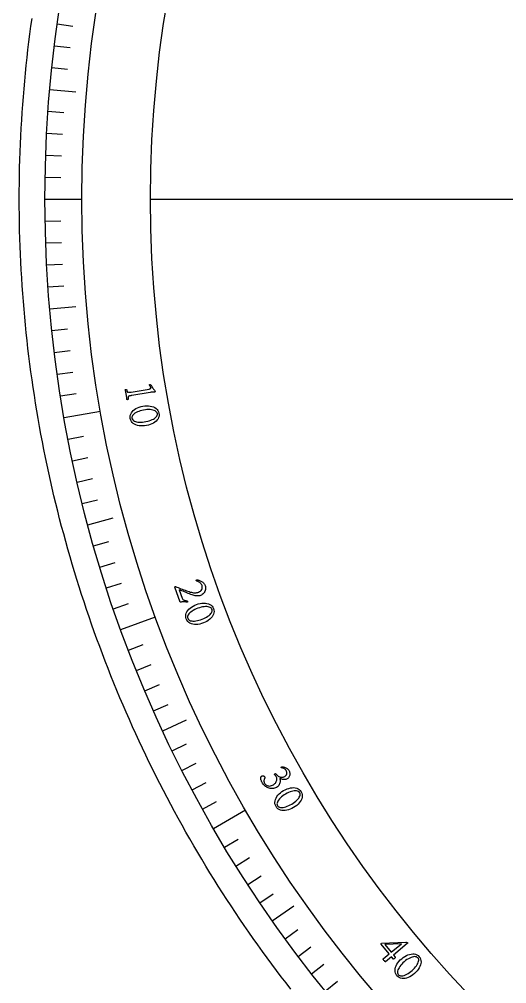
# Model space of a CAD drawing. Header units: millimetres. Extents: x -36.5 to 36.5, y -36.5 to 47.2.
# Drawn here: x -36.5 to -22.63, y -22.3 to 5.11 of the extents above; entities that cross this region are included whole.
import ezdxf

# ---------------------------------------------------------------- set-up
doc = ezdxf.new("R2010")
doc.units = ezdxf.units.MM
for name, color, linetype in [('CUT_OUTER', 1, 'Continuous'), ('ENGRAVE', 7, 'Continuous'), ('ENGRAVE_FINE', 8, 'Continuous'), ('TEXT', 5, 'Continuous')]:
    doc.layers.add(name, color=color, linetype=linetype)

msp = doc.modelspace()

# ---------------------------------------------------------------- linework, layer by layer
at = {"layer": 'CUT_OUTER'}
msp.add_lwpolyline([(-28.7746, -22.456), (-28.9119, -22.279), (-29.048, -22.1012), (-29.1831, -21.9225), (-29.3171, -21.743), (-29.4499, -21.5627), (-29.5817, -21.3816), (-29.7123, -21.1997), (-29.8418, -21.017), (-29.9702, -20.8335), (-30.0975, -20.6492), (-30.2236, -20.4641), (-30.3486, -20.2783), (-30.4725, -20.0917), (-30.5952, -19.9044), (-30.7168, -19.7163), (-30.8372, -19.5274), (-30.9564, -19.3378), (-31.0745, -19.1475), (-31.1914, -18.9565), (-31.3071, -18.7648), (-31.4216, -18.5723), (-31.535, -18.3792), (-31.6472, -18.1853), (-31.7582, -17.9908), (-31.868, -17.7956), (-31.9766, -17.5997), (-32.0839, -17.4032), (-32.1901, -17.206), (-32.2951, -17.0081), (-32.3988, -16.8097), (-32.5014, -16.6106), (-32.6027, -16.4108), (-32.7028, -16.2105), (-32.8016, -16.0095), (-32.8992, -15.8079), (-32.9956, -15.6058), (-33.0907, -15.403), (-33.1846, -15.1997), (-33.2773, -14.9958), (-33.3687, -14.7913), (-33.4588, -14.5863), (-33.5477, -14.3807), (-33.6353, -14.1746), (-33.7216, -13.9679), (-33.8067, -13.7608), (-33.8905, -13.5531), (-33.973, -13.3449), (-34.0542, -13.1362), (-34.1342, -12.927), (-34.2129, -12.7173), (-34.2903, -12.5071), (-34.3664, -12.2965), (-34.4412, -12.0854), (-34.5147, -11.8738), (-34.5869, -11.6618), (-34.6578, -11.4494), (-34.7274, -11.2365), (-34.7957, -11.0232), (-34.8627, -10.8095), (-34.9283, -10.5954), (-34.9927, -10.3809), (-35.0557, -10.166), (-35.1174, -9.9507), (-35.1778, -9.735), (-35.2369, -9.519), (-35.2946, -9.3026), (-35.3511, -9.0859), (-35.4061, -8.8688), (-35.4599, -8.6514), (-35.5123, -8.4336), (-35.5634, -8.2156), (-35.6131, -7.9972), (-35.6615, -7.7785), (-35.7086, -7.5596), (-35.7543, -7.3403), (-35.7987, -7.1208), (-35.8417, -6.901), (-35.8834, -6.681), (-35.9237, -6.4607), (-35.9626, -6.2401), (-36.0002, -6.0193), (-36.0365, -5.7983), (-36.0714, -5.5771), (-36.1049, -5.3557), (-36.1371, -5.134), (-36.1679, -4.9122), (-36.1974, -4.6902), (-36.2255, -4.468), (-36.2522, -4.2456), (-36.2776, -4.0231), (-36.3016, -3.8004), (-36.3242, -3.5776), (-36.3455, -3.3547), (-36.3654, -3.1316), (-36.3839, -2.9084), (-36.4011, -2.6851), (-36.4169, -2.4617), (-36.4313, -2.2382), (-36.4444, -2.0146), (-36.456, -1.791), (-36.4663, -1.5672), (-36.4753, -1.3435), (-36.4828, -1.1196), (-36.489, -0.8958), (-36.4938, -0.6718), (-36.4973, -0.4479), (-36.4993, -0.224), (-36.5, 0), (-36.4993, 0.224), (-36.4973, 0.4479), (-36.4938, 0.6718), (-36.489, 0.8958), (-36.4828, 1.1196), (-36.4753, 1.3435), (-36.4663, 1.5672), (-36.456, 1.791), (-36.4444, 2.0146), (-36.4313, 2.2382), (-36.4169, 2.4617), (-36.4011, 2.6851), (-36.3839, 2.9084), (-36.3654, 3.1316), (-36.3455, 3.3547), (-36.3242, 3.5776), (-36.3016, 3.8004), (-36.2776, 4.0231), (-36.2522, 4.2456), (-36.2255, 4.468), (-36.1974, 4.6902), (-36.1679, 4.9122), (-36.1371, 5.134)], dxfattribs=at)
at = {"layer": 'ENGRAVE'}
for points in [[(-35.6339, 3.1176), (-34.8867, 3.0522)], [(-35.77, 0), (-34.72, 0)], [(-32.77, 0), (32.77, 0)], [(-35.6339, -3.1176), (-34.8867, -3.0522)], [(-35.2266, -6.2114), (-34.1925, -6.0291)], [(-34.5512, -9.258), (-33.8267, -9.0638)], [(-33.6128, -12.2341), (-32.6261, -11.8749)], [(-32.4186, -15.1171), (-31.7389, -14.8001)], [(-30.9777, -17.885), (-30.0684, -17.36)], [(-29.3011, -20.5168), (-28.6867, -20.0866)]]:
    msp.add_lwpolyline(points, dxfattribs=at)
for radius in [35.77, 35.77, 34.72, 32.77, 32.77]:
    msp.add_circle((0, 0), radius, dxfattribs=at)
at = {"layer": 'ENGRAVE_FINE'}
for points in [[(-35.4219, 4.9782), (-34.9763, 4.9156)], [(-35.5034, 4.3593), (-35.0567, 4.3044)], [(-35.574, 3.739), (-35.1265, 3.6919)], [(-35.6829, 2.4952), (-35.234, 2.4638)], [(-35.721, 1.8721), (-35.2716, 1.8485)], [(-35.7482, 1.2484), (-35.2985, 1.2327)], [(-35.7646, 0.6243), (-35.3146, 0.6164)], [(-35.7646, -0.6243), (-35.3146, -0.6164)], [(-35.7482, -1.2484), (-35.2985, -1.2327)], [(-35.721, -1.8721), (-35.2716, -1.8485)], [(-35.6829, -2.4952), (-35.234, -2.4638)], [(-35.574, -3.739), (-35.1265, -3.6919)], [(-35.5034, -4.3593), (-35.0567, -4.3044)], [(-35.4219, -4.9782), (-34.9763, -4.9156)], [(-35.3296, -5.5957), (-34.8852, -5.5253)], [(-35.1128, -6.8252), (-34.6711, -6.7394)], [(-34.9883, -7.437), (-34.5482, -7.3434)], [(-34.8532, -8.0465), (-34.4148, -7.9453)], [(-34.7075, -8.6535), (-34.2708, -8.5447)], [(-34.3843, -9.8595), (-33.9518, -9.7355)], [(-34.207, -10.4581), (-33.7767, -10.3266)], [(-34.0193, -11.0535), (-33.5913, -10.9145)], [(-33.8212, -11.6456), (-33.3957, -11.4991)], [(-33.3942, -12.8188), (-32.9741, -12.6576)], [(-33.1654, -13.3997), (-32.7481, -13.2311)], [(-32.9265, -13.9765), (-32.5122, -13.8006)], [(-32.6775, -14.549), (-32.2664, -14.3659)], [(-32.1499, -15.6805), (-31.7454, -15.4833)], [(-31.8713, -16.2392), (-31.4704, -16.0349)], [(-31.583, -16.793), (-31.1857, -16.5817)], [(-31.2851, -17.3416), (-30.8916, -17.1235)], [(-30.6609, -18.4229), (-30.2751, -18.1911)], [(-30.3347, -18.9552), (-29.9531, -18.7167)], [(-29.9992, -19.4817), (-29.6218, -19.2367)], [(-29.6547, -20.0023), (-29.2816, -19.7507)], [(-28.9385, -21.0251), (-28.5745, -20.7606)], [(-28.5672, -21.5269), (-28.2078, -21.2561)], [(-28.1871, -22.0222), (-27.8325, -21.7452)], [(-27.7985, -22.5108), (-27.4488, -22.2276)]]:
    msp.add_lwpolyline(points, dxfattribs=at)
at = {"layer": 'TEXT'}
for points in [[(-33.3179, -5.4841), (-32.804, -5.3995), (-32.7914, -5.397), (-32.7811, -5.3942), (-32.773, -5.3911), (-32.7672, -5.3875), (-32.7632, -5.3833), (-32.7607, -5.3784), (-32.7596, -5.3725), (-32.76, -5.3659), (-32.762, -5.358), (-32.7654, -5.3483), (-32.7704, -5.337), (-32.7769, -5.3239), (-32.7838, -5.3107), (-32.7901, -5.2993), (-32.7956, -5.2896), (-32.8005, -5.2815), (-32.7965, -5.2757), (-32.7918, -5.2712), (-32.7863, -5.2682), (-32.7802, -5.2664), (-32.7801, -5.2664), (-32.7799, -5.2664), (-32.7795, -5.2663), (-32.7789, -5.2662), (-32.7765, -5.266), (-32.7745, -5.2662), (-32.773, -5.2668), (-32.772, -5.2677), (-32.7561, -5.2914), (-32.7402, -5.3148), (-32.7242, -5.3379), (-32.7081, -5.3607), (-32.6927, -5.3824), (-32.6787, -5.4022), (-32.6661, -5.4201), (-32.6549, -5.436), (-32.6457, -5.4493), (-32.6391, -5.4589), (-32.635, -5.4649), (-32.6336, -5.4673), (-32.6332, -5.4699), (-32.6332, -5.4729), (-32.6342, -5.4756), (-32.6363, -5.478), (-32.6395, -5.4801), (-32.643, -5.482), (-32.6463, -5.4836), (-32.6492, -5.485), (-32.6519, -5.4862), (-32.6539, -5.4862), (-32.66, -5.4862), (-32.6703, -5.4863), (-32.6846, -5.4864), (-32.7026, -5.4871), (-32.7238, -5.489), (-32.7482, -5.4921), (-32.7758, -5.4964), (-33.3013, -5.5845), (-33.3153, -5.5869), (-33.3289, -5.5893), (-33.3419, -5.5917), (-33.3545, -5.5941), (-33.3662, -5.5967), (-33.3766, -5.5997), (-33.3858, -5.603), (-33.3938, -5.6068), (-33.3966, -5.6095), (-33.3989, -5.614), (-33.4008, -5.6203), (-33.4022, -5.6284), (-33.4031, -5.6374), (-33.4036, -5.6466), (-33.4037, -5.656), (-33.4033, -5.6656), (-33.4026, -5.6745), (-33.402, -5.682), (-33.4013, -5.6881), (-33.4007, -5.6927), (-33.4034, -5.695), (-33.4073, -5.697), (-33.4122, -5.6988), (-33.4181, -5.7004), (-33.4241, -5.7014), (-33.4293, -5.7015), (-33.4336, -5.7006), (-33.4371, -5.6989), (-33.4391, -5.6795), (-33.441, -5.6608), (-33.4429, -5.6431), (-33.4447, -5.6261), (-33.4467, -5.6093), (-33.449, -5.5918), (-33.4516, -5.5737), (-33.4546, -5.555), (-33.4577, -5.5371), (-33.4609, -5.5201), (-33.4642, -5.5039), (-33.4676, -5.4885), (-33.4711, -5.473), (-33.475, -5.4564), (-33.4791, -5.4387), (-33.4834, -5.4198), (-33.4807, -5.417), (-33.4769, -5.4148), (-33.472, -5.4132), (-33.466, -5.4122), (-33.4598, -5.4118), (-33.4547, -5.4119), (-33.4504, -5.4126), (-33.447, -5.4139), (-33.4461, -5.4185), (-33.4448, -5.4244), (-33.443, -5.4317), (-33.4407, -5.4404), (-33.438, -5.4496), (-33.4349, -5.4585), (-33.4315, -5.467), (-33.4276, -5.4752), (-33.4237, -5.4823), (-33.42, -5.4874), (-33.4164, -5.4905), (-33.4129, -5.4917), (-33.4042, -5.4926), (-33.3943, -5.493), (-33.3835, -5.4926), (-33.3715, -5.4916), (-33.3588, -5.4901), (-33.3457, -5.4883), (-33.332, -5.4863), (-33.3179, -5.4841)], [(-32.5254, -6.0852), (-32.521, -6.128), (-32.5241, -6.1688), (-32.5348, -6.2075), (-32.553, -6.2442), (-32.5777, -6.2784), (-32.6077, -6.31), (-32.6429, -6.3388), (-32.6835, -6.3648), (-32.7282, -6.3878), (-32.7758, -6.4073), (-32.8264, -6.4233), (-32.8799, -6.4358), (-32.9342, -6.4444), (-32.9871, -6.4484), (-33.0386, -6.448), (-33.0888, -6.4431), (-33.1363, -6.4336), (-33.18, -6.4195), (-33.2198, -6.4009), (-33.2559, -6.3776), (-33.2867, -6.3497), (-33.3112, -6.3171), (-33.3292, -6.2797), (-33.3408, -6.2377), (-33.345, -6.1954), (-33.3416, -6.1548), (-33.3305, -6.1158), (-33.3118, -6.0785), (-33.2867, -6.0435), (-33.2563, -6.0113), (-33.2208, -5.9821), (-33.1799, -5.9558), (-33.135, -5.9328), (-33.0872, -5.9135), (-33.0364, -5.8981), (-32.9827, -5.8864), (-32.9283, -5.8787), (-32.8753, -5.8755), (-32.8238, -5.8767), (-32.7738, -5.8822), (-32.7265, -5.8921), (-32.6831, -5.9066), (-32.6437, -5.9254), (-32.6083, -5.9488), (-32.578, -5.9765), (-32.5541, -6.0084), (-32.5366, -6.0446), (-32.5254, -6.0852)], [(-32.5709, -6.1003), (-32.5787, -6.0756), (-32.5921, -6.0539), (-32.6113, -6.0351), (-32.6363, -6.0193), (-32.6659, -6.0064), (-32.6993, -5.9963), (-32.7364, -5.9892), (-32.7773, -5.9849), (-32.8209, -5.9836), (-32.8664, -5.9852), (-32.9136, -5.9898), (-32.9627, -5.9974), (-33.0107, -6.0075), (-33.0563, -6.0198), (-33.0993, -6.0343), (-33.1399, -6.0511), (-33.1769, -6.0696), (-33.2095, -6.0892), (-33.2376, -6.1099), (-33.2612, -6.1318), (-33.2793, -6.1544), (-33.291, -6.1773), (-33.2962, -6.2004), (-33.2951, -6.2237), (-33.2868, -6.2506), (-33.2726, -6.2738), (-33.2525, -6.2934), (-33.2266, -6.3093), (-33.1959, -6.3218), (-33.1614, -6.3311), (-33.1231, -6.3372), (-33.0811, -6.3401), (-33.0366, -6.3401), (-32.9907, -6.3373), (-32.9435, -6.3319), (-32.8949, -6.3238), (-32.8466, -6.3132), (-32.8012, -6.3006), (-32.7588, -6.286), (-32.7194, -6.2694), (-32.6837, -6.2513), (-32.6523, -6.2321), (-32.6254, -6.2117), (-32.6029, -6.1902), (-32.5857, -6.1681), (-32.5746, -6.1457), (-32.5697, -6.1231), (-32.5709, -6.1003)], [(-31.7183, -11.4531), (-31.7359, -11.4524), (-31.7547, -11.4519), (-31.7745, -11.4515), (-31.7953, -11.4514), (-31.8163, -11.4514), (-31.8365, -11.4514), (-31.8558, -11.4515), (-31.8744, -11.4517), (-31.891, -11.4519), (-31.9047, -11.452), (-31.9155, -11.4522), (-31.9232, -11.4523), (-32.072, -11.0287), (-32.0712, -11.0263), (-32.0701, -11.0237), (-32.0686, -11.0208), (-32.0667, -11.0178), (-32.0647, -11.0149), (-32.0627, -11.0127), (-32.0608, -11.0111), (-32.0589, -11.0101), (-32.021, -11.0261), (-31.9823, -11.042), (-31.943, -11.058), (-31.9029, -11.074), (-31.8626, -11.0898), (-31.8227, -11.1049), (-31.7831, -11.1194), (-31.7439, -11.1332), (-31.7059, -11.1461), (-31.6697, -11.1577), (-31.6353, -11.168), (-31.6027, -11.1769), (-31.5703, -11.1844), (-31.5407, -11.1892), (-31.514, -11.1913), (-31.4902, -11.1906), (-31.4678, -11.1878), (-31.4454, -11.1835), (-31.4231, -11.1778), (-31.4007, -11.1706), (-31.3717, -11.1576), (-31.3469, -11.1409), (-31.3262, -11.1203), (-31.3096, -11.096), (-31.2982, -11.0695), (-31.2929, -11.0424), (-31.2938, -11.0146), (-31.3009, -10.9861), (-31.3103, -10.9634), (-31.3218, -10.9432), (-31.3354, -10.9254), (-31.3512, -10.9101), (-31.3679, -10.8969), (-31.3845, -10.8855), (-31.401, -10.876), (-31.4173, -10.8683), (-31.4325, -10.8622), (-31.4455, -10.8574), (-31.4563, -10.8538), (-31.4649, -10.8516), (-31.4657, -10.8477), (-31.4655, -10.8434), (-31.4643, -10.8386), (-31.4621, -10.8335), (-31.4595, -10.8286), (-31.4572, -10.825), (-31.455, -10.8226), (-31.453, -10.8214), (-31.4455, -10.8218), (-31.4355, -10.8231), (-31.423, -10.8254), (-31.408, -10.8286), (-31.3913, -10.833), (-31.3737, -10.8389), (-31.3553, -10.8464), (-31.336, -10.8553), (-31.3166, -10.8657), (-31.2979, -10.8776), (-31.2799, -10.891), (-31.2625, -10.906), (-31.2466, -10.9227), (-31.2328, -10.9414), (-31.2212, -10.9622), (-31.2118, -10.985), (-31.2037, -11.0138), (-31.1997, -11.0425), (-31.1998, -11.0712), (-31.204, -11.0999), (-31.2117, -11.1278), (-31.2223, -11.154), (-31.2359, -11.1785), (-31.2525, -11.2013), (-31.2715, -11.2218), (-31.2926, -11.239), (-31.3156, -11.2531), (-31.3407, -11.2641), (-31.3667, -11.2722), (-31.3929, -11.2777), (-31.4191, -11.2806), (-31.4453, -11.2809), (-31.4715, -11.2789), (-31.4975, -11.2749), (-31.5234, -11.2689), (-31.5491, -11.2609), (-31.5833, -11.2488), (-31.6188, -11.2357), (-31.6555, -11.2218), (-31.6935, -11.2069), (-31.7316, -11.1918), (-31.7684, -11.1769), (-31.8041, -11.1624), (-31.8386, -11.1482), (-31.8708, -11.1349), (-31.8996, -11.123), (-31.9251, -11.1125), (-31.9471, -11.1034), (-31.8618, -11.3458), (-31.8542, -11.3626), (-31.8443, -11.3767), (-31.8322, -11.3881), (-31.8177, -11.3969), (-31.8006, -11.4035), (-31.7807, -11.4087), (-31.7579, -11.4124), (-31.7322, -11.4146), (-31.7283, -11.4152), (-31.7249, -11.4173), (-31.7221, -11.4207), (-31.7198, -11.4256), (-31.7192, -11.4278), (-31.7186, -11.4308), (-31.7182, -11.4345), (-31.7178, -11.4389), (-31.7176, -11.4434), (-31.7176, -11.4473), (-31.7178, -11.4505), (-31.7183, -11.4531)], [(-30.9746, -11.6407), (-30.9628, -11.6822), (-30.9588, -11.7229), (-30.9626, -11.7628), (-30.9742, -11.8021), (-30.9925, -11.8401), (-31.0166, -11.8764), (-31.0463, -11.9108), (-31.0817, -11.9435), (-31.1217, -11.9739), (-31.1653, -12.0014), (-31.2123, -12.026), (-31.2628, -12.0476), (-31.3148, -12.0654), (-31.3662, -12.0786), (-31.417, -12.0871), (-31.4672, -12.091), (-31.5157, -12.0899), (-31.5612, -12.0836), (-31.6036, -12.0722), (-31.6432, -12.0556), (-31.6784, -12.0335), (-31.7082, -12.0056), (-31.7324, -11.9719), (-31.7511, -11.9325), (-31.7626, -11.8916), (-31.7663, -11.851), (-31.7622, -11.8106), (-31.7502, -11.7707), (-31.7316, -11.7318), (-31.7073, -11.6949), (-31.6773, -11.6599), (-31.6416, -11.6269), (-31.6014, -11.5965), (-31.5576, -11.5692), (-31.5103, -11.5452), (-31.4595, -11.5243), (-31.4072, -11.5073), (-31.3556, -11.495), (-31.3047, -11.4872), (-31.2544, -11.4839), (-31.2061, -11.4855), (-31.1609, -11.4922), (-31.1189, -11.5039), (-31.0799, -11.5208), (-31.0453, -11.5428), (-31.0162, -11.5701), (-30.9926, -11.6027), (-30.9746, -11.6407)], [(-31.0168, -11.6635), (-31.0287, -11.6405), (-31.0457, -11.6215), (-31.0679, -11.6063), (-31.0952, -11.5951), (-31.1266, -11.5875), (-31.1613, -11.5834), (-31.1991, -11.5828), (-31.2401, -11.5857), (-31.2833, -11.592), (-31.3277, -11.6015), (-31.3735, -11.6142), (-31.4205, -11.6302), (-31.466, -11.6485), (-31.5088, -11.6685), (-31.5486, -11.6903), (-31.5857, -11.7139), (-31.6189, -11.7385), (-31.6476, -11.7635), (-31.6716, -11.7888), (-31.6911, -11.8144), (-31.705, -11.8398), (-31.7125, -11.8644), (-31.7137, -11.888), (-31.7085, -11.9108), (-31.6957, -11.9358), (-31.6777, -11.9563), (-31.6545, -11.972), (-31.6262, -11.9832), (-31.5938, -11.9902), (-31.5582, -11.9933), (-31.5195, -11.9927), (-31.4776, -11.9883), (-31.4337, -11.9805), (-31.389, -11.9698), (-31.3434, -11.9563), (-31.2971, -11.9399), (-31.2513, -11.921), (-31.2088, -11.9007), (-31.1695, -11.879), (-31.1336, -11.8559), (-31.1016, -11.8318), (-31.0741, -11.8074), (-31.0511, -11.7827), (-31.0327, -11.7576), (-31.0196, -11.7328), (-31.0125, -11.7089), (-31.0116, -11.6857), (-31.0168, -11.6635)], [(-28.8205, -16.255), (-28.8134, -16.27), (-28.8079, -16.2869), (-28.8042, -16.3057), (-28.8021, -16.3264), (-28.8021, -16.348), (-28.8047, -16.3695), (-28.8099, -16.3909), (-28.8178, -16.4122), (-28.8286, -16.4325), (-28.8429, -16.4507), (-28.8606, -16.4668), (-28.8818, -16.4809), (-28.8998, -16.4898), (-28.9184, -16.496), (-28.9375, -16.4996), (-28.9571, -16.5006), (-28.9768, -16.4996), (-28.9959, -16.4971), (-29.0145, -16.4933), (-29.0326, -16.4879), (-29.0497, -16.4819), (-29.0653, -16.4758), (-29.0793, -16.4697), (-29.0919, -16.4636), (-29.0861, -16.4818), (-29.082, -16.5017), (-29.0799, -16.5234), (-29.0795, -16.5469), (-29.0814, -16.5713), (-29.0862, -16.5955), (-29.0938, -16.6195), (-29.1042, -16.6433), (-29.118, -16.6661), (-29.1357, -16.6869), (-29.1573, -16.7057), (-29.1828, -16.7224), (-29.2116, -16.7369), (-29.2408, -16.7475), (-29.2704, -16.7542), (-29.3004, -16.7571), (-29.3304, -16.7565), (-29.3598, -16.7529), (-29.3886, -16.7463), (-29.4168, -16.7366), (-29.4442, -16.7243), (-29.4703, -16.7096), (-29.4952, -16.6926), (-29.5188, -16.6732), (-29.5407, -16.6518), (-29.5607, -16.629), (-29.5787, -16.6046), (-29.5946, -16.5787), (-29.6008, -16.5668), (-29.6069, -16.553), (-29.613, -16.5374), (-29.6191, -16.5201), (-29.6244, -16.5019), (-29.6284, -16.484), (-29.631, -16.4664), (-29.6321, -16.4491), (-29.6313, -16.4452), (-29.6296, -16.4401), (-29.6271, -16.4338), (-29.6237, -16.4262), (-29.6196, -16.4186), (-29.6146, -16.4121), (-29.6089, -16.4066), (-29.6023, -16.4022), (-29.5903, -16.3967), (-29.5784, -16.3937), (-29.5667, -16.3931), (-29.5551, -16.395), (-29.5444, -16.3988), (-29.5353, -16.4042), (-29.5277, -16.4111), (-29.5218, -16.4196), (-29.5168, -16.4312), (-29.5148, -16.4428), (-29.5156, -16.4544), (-29.5194, -16.466), (-29.5243, -16.4775), (-29.5287, -16.4888), (-29.5326, -16.4999), (-29.5359, -16.5108), (-29.5386, -16.5235), (-29.5396, -16.5363), (-29.5389, -16.5492), (-29.5366, -16.5621), (-29.5331, -16.5749), (-29.5288, -16.5872), (-29.5237, -16.599), (-29.5179, -16.6102), (-29.5084, -16.6247), (-29.4967, -16.6381), (-29.483, -16.6503), (-29.4671, -16.6615), (-29.4491, -16.6707), (-29.4291, -16.6771), (-29.407, -16.6807), (-29.3829, -16.6816), (-29.357, -16.6788), (-29.3292, -16.6716), (-29.2998, -16.66), (-29.2686, -16.6439), (-29.2471, -16.63), (-29.2284, -16.6142), (-29.2125, -16.5967), (-29.1994, -16.5774), (-29.1891, -16.5569), (-29.1814, -16.536), (-29.1763, -16.5146), (-29.1739, -16.4927), (-29.1742, -16.4711), (-29.1774, -16.4504), (-29.1834, -16.4307), (-29.1922, -16.4119), (-29.1977, -16.4029), (-29.204, -16.3943), (-29.211, -16.3859), (-29.2188, -16.3779), (-29.2265, -16.3705), (-29.2331, -16.3639), (-29.2387, -16.3582), (-29.2432, -16.3533), (-29.2401, -16.3476), (-29.236, -16.3425), (-29.2311, -16.338), (-29.2252, -16.3342), (-29.2214, -16.3322), (-29.218, -16.3309), (-29.215, -16.3301), (-29.2124, -16.33), (-29.1943, -16.3488), (-29.1751, -16.3662), (-29.155, -16.3823), (-29.1339, -16.3972), (-29.1121, -16.4099), (-29.0899, -16.4199), (-29.0673, -16.427), (-29.0442, -16.4314), (-29.0208, -16.4323), (-28.9973, -16.429), (-28.9735, -16.4216), (-28.9495, -16.41), (-28.9291, -16.3959), (-28.9128, -16.3791), (-28.9005, -16.3595), (-28.8922, -16.3372), (-28.8884, -16.3135), (-28.8895, -16.2897), (-28.8955, -16.266), (-28.9064, -16.2422), (-28.9169, -16.2258), (-28.929, -16.2117), (-28.9424, -16.1999), (-28.9573, -16.1904), (-28.9727, -16.1827), (-28.9874, -16.1765), (-29.0015, -16.1717), (-29.015, -16.1683), (-29.027, -16.1657), (-29.0368, -16.1634), (-29.0441, -16.1614), (-29.0492, -16.1597), (-29.0499, -16.1572), (-29.0497, -16.1541), (-29.0484, -16.1504), (-29.0462, -16.1461), (-29.0433, -16.1419), (-29.04, -16.1382), (-29.0364, -16.1351), (-29.0326, -16.1326), (-29.0143, -16.1344), (-28.9957, -16.1376), (-28.9765, -16.142), (-28.957, -16.1478), (-28.9374, -16.155), (-28.9182, -16.1639), (-28.8994, -16.1743), (-28.881, -16.1864), (-28.8636, -16.2003), (-28.8477, -16.2164), (-28.8334, -16.2346), (-28.8205, -16.255)], [(-28.4827, -16.8425), (-28.4638, -16.8813), (-28.4528, -16.9207), (-28.4496, -16.9607), (-28.4542, -17.0014), (-28.4657, -17.042), (-28.483, -17.0819), (-28.5063, -17.121), (-28.5355, -17.1594), (-28.5697, -17.1962), (-28.6078, -17.2309), (-28.6498, -17.2632), (-28.6958, -17.2933), (-28.7439, -17.3199), (-28.7923, -17.3418), (-28.8408, -17.359), (-28.8896, -17.3715), (-28.9375, -17.3789), (-28.9834, -17.3806), (-29.0272, -17.3767), (-29.069, -17.3672), (-29.1076, -17.3515), (-29.1417, -17.3292), (-29.1714, -17.3003), (-29.1966, -17.2647), (-29.2151, -17.2264), (-29.2258, -17.1871), (-29.2287, -17.1467), (-29.2239, -17.1052), (-29.2123, -17.0637), (-29.1947, -17.0231), (-29.1713, -16.9835), (-29.1419, -16.9448), (-29.1076, -16.9078), (-29.0692, -16.8734), (-29.0268, -16.8415), (-28.9803, -16.8121), (-28.9318, -16.7863), (-28.8831, -16.7652), (-28.8343, -16.7487), (-28.7855, -16.7367), (-28.7376, -16.7299), (-28.6919, -16.7286), (-28.6485, -16.7329), (-28.6072, -16.7427), (-28.5692, -16.7584), (-28.5359, -16.7802), (-28.507, -16.8083), (-28.4827, -16.8425)], [(-28.5202, -16.8723), (-28.5359, -16.8517), (-28.556, -16.836), (-28.5805, -16.8249), (-28.6093, -16.8185), (-28.6416, -16.8165), (-28.6764, -16.8185), (-28.7138, -16.8245), (-28.7536, -16.8345), (-28.7951, -16.8482), (-28.8372, -16.8652), (-28.8801, -16.8857), (-28.9236, -16.9096), (-28.9653, -16.9355), (-29.0039, -16.9627), (-29.0393, -16.9911), (-29.0717, -17.0207), (-29.1002, -17.0507), (-29.1241, -17.0803), (-29.1434, -17.1094), (-29.1581, -17.138), (-29.1674, -17.1655), (-29.1705, -17.1909), (-29.1676, -17.2144), (-29.1585, -17.236), (-29.1415, -17.2584), (-29.1202, -17.2754), (-29.0947, -17.2869), (-29.0649, -17.293), (-29.0317, -17.2942), (-28.9961, -17.2911), (-28.9581, -17.2838), (-28.9176, -17.2722), (-28.8758, -17.2569), (-28.8336, -17.2386), (-28.7911, -17.2174), (-28.7482, -17.1931), (-28.7064, -17.1666), (-28.6681, -17.1393), (-28.6332, -17.1111), (-28.6019, -17.082), (-28.5745, -17.0528), (-28.5517, -17.024), (-28.5333, -16.9957), (-28.5195, -16.9678), (-28.5109, -16.9411), (-28.5082, -16.9162), (-28.5113, -16.8933), (-28.5202, -16.8723)], [(-25.4581, -21.1318), (-25.4554, -21.1359), (-25.454, -21.14), (-25.4537, -21.1441), (-25.4547, -21.1484), (-25.4565, -21.1524), (-25.4586, -21.156), (-25.4611, -21.1592), (-25.464, -21.162), (-25.8544, -21.4865), (-25.8055, -21.5451), (-25.8043, -21.5482), (-25.8046, -21.5525), (-25.8065, -21.5579), (-25.8101, -21.5644), (-25.8149, -21.5714), (-25.8207, -21.5784), (-25.8274, -21.5853), (-25.835, -21.5921), (-25.8404, -21.5963), (-25.8453, -21.5994), (-25.8498, -21.6015), (-25.8538, -21.6026), (-25.9112, -21.5337), (-26.0846, -21.6778), (-26.0852, -21.6775), (-26.0867, -21.6767), (-26.0892, -21.6752), (-26.0927, -21.6733), (-26.0978, -21.6694), (-26.1049, -21.6624), (-26.1141, -21.6523), (-26.1253, -21.6391), (-26.1378, -21.623), (-26.1455, -21.6105), (-26.1486, -21.6017), (-26.1469, -21.5965), (-25.976, -21.4554), (-26.2056, -21.1744), (-26.2059, -21.1706), (-26.2055, -21.1669), (-26.2046, -21.1633), (-26.2031, -21.1597), (-26.2013, -21.1563), (-26.1994, -21.1535), (-26.1975, -21.1511), (-26.1954, -21.1492), (-25.5075, -21.1239), (-25.502, -21.124), (-25.4956, -21.1242), (-25.4883, -21.1245), (-25.4802, -21.1249), (-25.4724, -21.1257), (-25.4661, -21.1271), (-25.4614, -21.1292), (-25.4581, -21.1318)], [(-25.6283, -21.1682), (-26.1018, -21.1853), (-25.9191, -21.4084)], [(-25.1253, -21.5326), (-25.1, -21.5675), (-25.0823, -21.6044), (-25.0722, -21.6433), (-25.0696, -21.6841), (-25.0739, -21.7261), (-25.0841, -21.7684), (-25.1002, -21.811), (-25.1223, -21.8538), (-25.1495, -21.8961), (-25.181, -21.9368), (-25.2168, -21.9759), (-25.2569, -22.0135), (-25.2997, -22.0481), (-25.3435, -22.0781), (-25.3883, -22.1034), (-25.4342, -22.1242), (-25.4801, -22.1398), (-25.5249, -22.1495), (-25.5688, -22.1532), (-25.6116, -22.1511), (-25.6523, -22.1424), (-25.6898, -22.1264), (-25.7241, -22.103), (-25.7551, -22.0724), (-25.7799, -22.0379), (-25.7973, -22.001), (-25.8072, -21.9617), (-25.8097, -21.92), (-25.8054, -21.8771), (-25.7952, -21.8341), (-25.779, -21.791), (-25.7568, -21.7478), (-25.7294, -21.7054), (-25.6976, -21.6649), (-25.6613, -21.6261), (-25.6207, -21.5891), (-25.5773, -21.5553), (-25.5331, -21.526), (-25.4879, -21.5012), (-25.4418, -21.481), (-25.3959, -21.466), (-25.3511, -21.4568), (-25.3076, -21.4535), (-25.2652, -21.4559), (-25.2252, -21.4648), (-25.1885, -21.4805), (-25.1552, -21.5031), (-25.1253, -21.5326)], [(-25.1571, -21.5684), (-25.1761, -21.5509), (-25.1987, -21.5389), (-25.2247, -21.5322), (-25.2542, -21.531), (-25.2863, -21.5346), (-25.3203, -21.5426), (-25.356, -21.555), (-25.3935, -21.5717), (-25.432, -21.5924), (-25.4705, -21.6165), (-25.5091, -21.6442), (-25.5478, -21.6753), (-25.5844, -21.708), (-25.6177, -21.7414), (-25.6477, -21.7756), (-25.6744, -21.8104), (-25.6973, -21.8449), (-25.7157, -21.8782), (-25.7296, -21.9102), (-25.7391, -21.9409), (-25.7435, -21.9695), (-25.7422, -21.9952), (-25.7352, -22.0178), (-25.7225, -22.0375), (-25.7019, -22.0566), (-25.678, -22.0696), (-25.6508, -22.0765), (-25.6204, -22.0773), (-25.5876, -22.0728), (-25.5531, -22.0636), (-25.5169, -22.0497), (-25.479, -22.0312), (-25.4405, -22.0089), (-25.4021, -21.9836), (-25.3639, -21.9553), (-25.3259, -21.924), (-25.2893, -21.8907), (-25.2563, -21.8571), (-25.2269, -21.8232), (-25.2011, -21.7892), (-25.1792, -21.7556), (-25.1617, -21.7233), (-25.1486, -21.6922), (-25.1398, -21.6624), (-25.136, -21.6346), (-25.1376, -21.6096), (-25.1446, -21.5876), (-25.1571, -21.5684)]]:
    msp.add_lwpolyline(points, close=True, dxfattribs=at)

doc.saveas('drawing.dxf')
